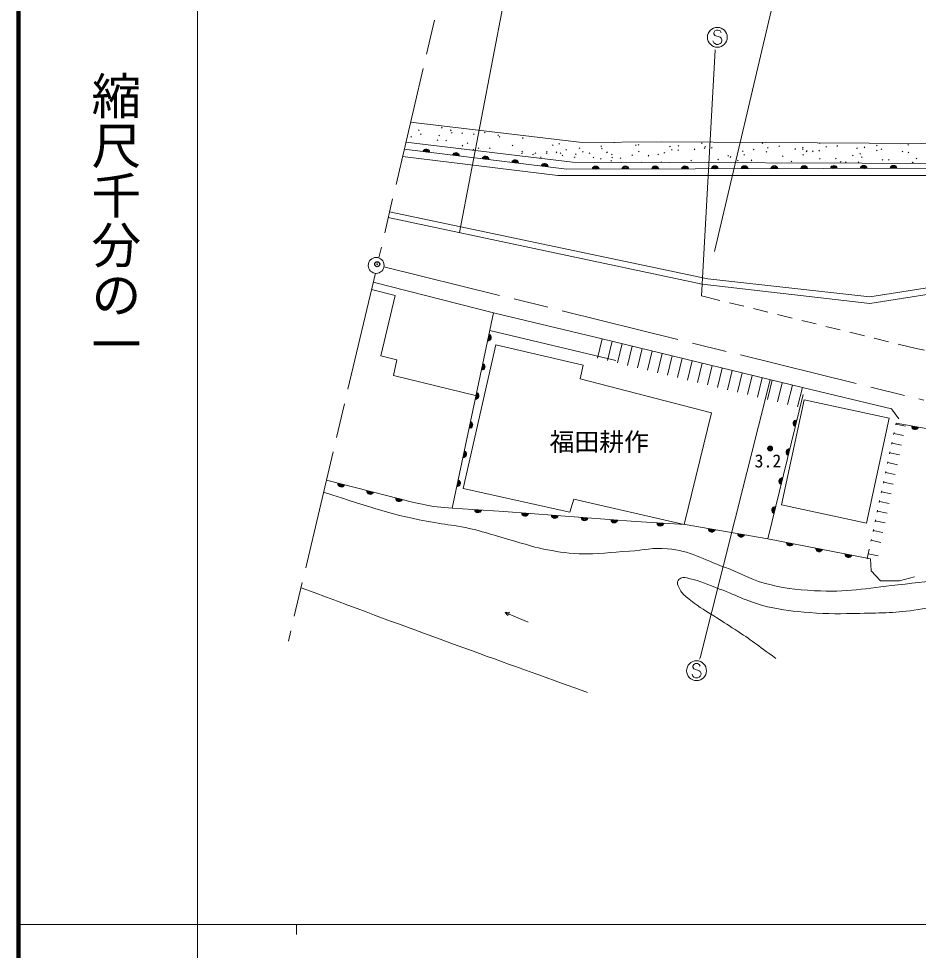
# Model space of a CAD drawing. Units: millimetres, scale not verified. Extents: x 40000 to 680000, y 20000 to 380000.
# Drawn here: x 40000 to 130619, y 202409 to 296289 of the extents above; entities that cross this region are included whole.
import ezdxf
from ezdxf.enums import TextEntityAlignment as Align

# ---------------------------------------------------------------- set-up
doc = ezdxf.new("R2010")
doc.units = ezdxf.units.MM
doc.header["$LTSCALE"] = 1000
doc.header["$PDMODE"] = 32
doc.header["$PDSIZE"] = 500
doc.linetypes.add('CHAIN', pattern=[18.5, 12, -1.5, 3.5, -1.5])
for name, color, linetype, lineweight in [('M-BGD', 7, 'Continuous', 13), ('M-BMK', 2, 'CHAIN', 13), ('M-BMK-SRVR', 3, 'Continuous', 13), ('M-STR-HTXT', 7, 'Continuous', 13), ('M-STR-STRC', 7, 'Continuous', 13), ('M-TTL', 2, 'Continuous', 140), ('M-TTL-BAND', 7, 'Continuous', 13)]:
    doc.layers.add(name, color=color, linetype=linetype, lineweight=lineweight)
doc.layers.add('M-OTRS', color=6, linetype='Continuous')
doc.styles.add('@ＭＳ ゴシック', font='')
doc.styles.add('ＭＳ ゴシック', font='')
doc.styles.get('@ＭＳ ゴシック').set_extended_font_data('@MS Gothic')
doc.styles.get('ＭＳ ゴシック').set_extended_font_data('MS Gothic')

msp = doc.modelspace()

# ---------------------------------------------------------------- linework, layer by layer
at = {"layer": 'M-BGD'}
for p, q in [((80269, 285022), (80340, 285093)), ((80470, 284619), (80540, 284689)), ((82328, 284481), (82399, 284552)), ((82583, 285269), (82654, 285340)), ((83480, 284997), (83551, 285068)), ((83591, 284742), (83662, 284813)), ((84633, 284719), (84703, 284790)), ((85820, 284622), (85891, 284693)), ((86917, 284774), (86988, 284845)), ((88247, 284521), (88317, 284591)), ((79485, 284354), (79556, 284425)), ((81441, 283546), (81455, 283560)), ((82161, 284018), (82232, 284089)), ((83020, 283969), (83091, 284040)), ((84657, 283454), (84728, 283525)), ((85167, 283702), (85237, 283773)), ((88387, 284334), (88458, 284405)), ((89702, 283484), (89773, 283554)), ((90752, 284228), (90822, 284299)), ((93755, 283502), (93825, 283572)), ((94414, 283631), (94485, 283702)), ((99970, 283775), (100031, 283836)), ((102117, 283492), (102187, 283563)), ((102395, 283544), (102465, 283615)), ((108767, 283704), (108838, 283775)), ((114883, 283699), (114954, 283770)), ((120673, 283698), (120740, 283765)), ((126397, 283465), (126468, 283536)), ((129550, 283546), (129621, 283616)), ((84533, 283174), (84569, 283210)), ((85767, 283080), (85838, 283151)), ((86282, 283215), (86352, 283286)), ((87427, 283204), (87498, 283275)), ((90664, 282684), (90735, 282755)), ((90675, 282878), (90745, 282949)), ((91772, 282550), (91843, 282621)), ((92006, 282713), (92076, 282784)), ((93148, 282694), (93218, 282765)), ((93152, 282839), (93222, 282910)), ((94132, 282784), (94203, 282855)), ((94531, 282693), (94601, 282764)), ((95116, 283043), (95186, 283114)), ((96100, 282586), (96170, 282657)), ((96440, 283199), (96511, 283270)), ((96798, 282821), (96869, 282892)), ((97451, 282694), (97521, 282765)), ((98628, 283415), (98699, 283485)), ((98696, 283154), (98767, 283224)), ((99225, 282784), (99296, 282854)), ((99722, 282560), (99793, 282631)), ((102427, 282868), (102498, 282939)), ((104390, 282569), (104461, 282639)), ((104998, 282739), (105069, 282810)), ((105569, 283357), (105640, 283428)), ((105741, 283034), (105811, 283104)), ((106395, 283008), (106465, 283079)), ((106414, 283435), (106485, 283506)), ((108027, 283083), (108097, 283154)), ((109032, 283189), (109102, 283260)), ((109101, 283328), (109171, 283398)), ((109780, 283243), (109851, 283313)), ((112914, 282904), (112985, 282975)), ((113029, 282526), (113100, 282597)), ((113995, 283081), (114066, 283152)), ((115298, 282843), (115369, 282913)), ((115430, 283240), (115501, 283310)), ((116568, 283411), (116639, 283481)), ((118178, 283117), (118249, 283188)), ((118936, 283260), (119007, 283330)), ((118939, 283110), (119010, 283180)), ((118984, 282541), (119055, 282611)), ((119319, 282875), (119390, 282946)), ((119360, 282916), (119430, 282987)), ((119948, 282883), (120019, 282954)), ((120586, 282949), (120657, 283020)), ((121298, 283345), (121369, 283416)), ((122419, 283419), (122490, 283490)), ((124404, 283208), (124475, 283278)), ((124732, 282630), (124803, 282701)), ((125153, 283287), (125223, 283358)), ((126404, 282975), (126475, 283046)), ((126860, 283110), (126931, 283180)), ((128994, 282872), (129065, 282943)), ((129576, 282766), (129646, 282836)), ((92566, 282309), (92637, 282380)), ((94755, 282450), (94826, 282520)), ((95966, 282289), (96037, 282360)), ((97855, 282255), (97926, 282325)), ((98604, 282138), (98675, 282209)), ((99645, 281940), (99716, 282011)), ((99754, 282249), (99824, 282319)), ((100590, 282196), (100661, 282267)), ((100644, 281805), (100678, 281839)), ((101754, 282503), (101825, 282574)), ((102700, 281799), (102732, 281831)), ((103412, 282447), (103483, 282517)), ((104668, 281793), (104734, 281860)), ((107704, 281971), (107775, 282041)), ((110415, 282058), (110486, 282128)), ((111413, 282424), (111484, 282494)), ((111663, 282313), (111734, 282384)), ((112387, 281959), (112458, 282030)), ((113780, 281975), (113851, 282046)), ((116919, 282382), (116990, 282453)), ((117804, 281861), (117875, 281931)), ((120657, 282137), (120728, 282207)), ((122258, 282150), (122328, 282221)), ((122758, 281823), (122829, 281893)), ((123283, 281788), (123354, 281859)), ((123997, 282461), (124068, 282532)), ((124543, 281804), (124614, 281875)), ((124883, 282306), (124953, 282377)), ((126960, 282035), (127030, 282106)), ((127612, 282014), (127683, 282085)), ((129994, 281753), (130065, 281824)), ((130041, 281759), (130112, 281830)), ((130392, 282158), (130463, 282229)), ((87958, 266617), (75722, 269742)), ((108857, 269527), (108789, 268346)), ((108789, 268346), (110614, 267899)), ((111585, 267661), (113042, 267305)), ((83665, 246969), (87827, 266651)), ((114013, 267067), (115470, 266711)), ((87958, 266617), (98762, 264036)), ((116442, 266473), (117899, 266116)), ((118870, 265878), (120327, 265522)), ((87449, 264864), (100158, 261856)), ((121298, 265284), (122755, 264928)), ((98762, 264036), (98288, 262093)), ((98762, 264036), (118935, 259113)), ((123727, 264690), (125184, 264333)), ((126155, 264095), (127612, 263739)), ((99771, 263790), (99297, 261847)), ((100779, 263543), (100305, 261600)), ((101788, 263297), (101314, 261354)), ((102797, 263051), (102323, 261108)), ((128583, 263501), (130408, 263055)), ((130408, 263055), (131254, 262868)), ((103805, 262805), (103331, 260862)), ((104814, 262559), (104340, 260616)), ((105823, 262313), (105349, 260370)), ((106831, 262067), (106357, 260124)), ((107840, 261821), (107366, 259878)), ((108849, 261575), (108374, 259632)), ((109857, 261328), (109383, 259385)), ((110866, 261082), (110392, 259139)), ((111874, 260836), (111400, 258893)), ((112883, 260590), (112409, 258647)), ((113892, 260344), (113418, 258401)), ((114900, 260098), (114426, 258155)), ((115909, 259852), (115435, 257909)), ((116918, 259606), (116444, 257663)), ((117926, 259360), (117452, 257417)), ((118935, 259113), (118461, 257170)), ((118935, 259113), (118461, 257170)), ((119022, 258411), (115443, 243888)), ((128339, 255366), (128371, 255520)), ((128355, 255443), (129333, 255235)), ((128371, 255520), (152852, 251181)), ((128131, 254388), (128173, 254584)), ((128152, 254486), (129130, 254278)), ((127924, 253410), (127965, 253606)), ((127944, 253508), (128922, 253300)), ((127716, 252432), (127757, 252627)), ((127508, 251453), (127550, 251649)), ((127737, 252529), (128715, 252322)), ((127300, 250475), (127342, 250671)), ((127529, 251551), (128507, 251344)), ((127321, 250573), (128299, 250365)), ((127093, 249497), (127134, 249693)), ((127113, 249595), (128092, 249387)), ((126885, 248519), (126927, 248715)), ((126906, 248617), (127884, 248409)), ((126677, 247541), (126719, 247736)), ((126698, 247639), (127676, 247431)), ((126470, 246563), (126511, 246758)), ((126490, 246660), (127469, 246453)), ((126262, 245584), (126303, 245780)), ((126283, 245682), (127261, 245474)), ((126054, 244606), (126096, 244802)), ((126075, 244704), (127053, 244496)), ((125847, 243628), (125888, 243824)), ((125867, 243726), (126846, 243518)), ((125473, 241867), (125680, 242845)), ((125577, 242356), (126555, 242149)), ((125795, 241863), (125850, 240666)), ((125850, 240666), (126797, 239649)), ((126797, 239649), (128732, 239649)), ((128732, 239649), (130219, 240043)), ((89014, 236452), (89432, 236479)), ((91316, 235478), (89014, 236452)), ((89286, 236133), (89014, 236452)), ((89432, 236479), (89286, 236133))]:
    msp.add_line(p, q, dxfattribs=at)
for points in [[(164043, 284209), (144368, 282613), (136986, 280695), (136154, 283669), (104722, 283864), (96764, 283816), (79474, 285841)], [(164134, 283646), (134207, 278136), (134015, 281221), (95214, 281132), (78838, 283122)], [(164043, 284209), (134984, 278880), (134683, 281706), (95785, 281819), (79006, 283839)], [(78668, 282394), (94323, 280493), (133440, 280489), (133552, 277319), (164305, 282589)], [(77234, 276259), (108857, 269527), (125748, 267598), (140006, 269821), (142409, 270247), (144107, 270472), (158512, 268054), (170316, 271607), (183783, 271590), (187809, 274226)], [(77365, 276818), (109416, 270059), (125732, 268274), (139896, 270482), (142306, 270909), (144415, 271189), (158687, 268752), (170291, 272260), (183753, 272260), (187533, 274690)], [(75548, 269008), (77920, 268387), (76467, 262297), (78096, 261922), (77750, 260322), (86132, 258290)], [(118935, 259113), (127926, 256983), (128636, 255981)], [(70999, 249769), (79808, 247547), (81781, 247124), (83665, 246969), (88853, 246623), (102143, 245605), (107115, 245307), (115443, 243888), (125795, 241863)]]:
    msp.add_lwpolyline(points, dxfattribs=at)
for points in [[(88071, 263422), (96864, 261371), (96566, 259993), (109778, 256559), (107025, 245312), (95920, 247863), (95529, 246548), (84762, 248962)], [(127687, 256023), (125389, 245449), (116829, 247309), (119127, 257883)]]:
    msp.add_lwpolyline(points, close=True, dxfattribs=at)
for radius in [250, 204, 159, 114, 68.2, 22.7]:
    msp.add_circle((115688, 252972), radius, dxfattribs=at)
for centre, radius, start, end in [((81063, 282797), 354, 1.86858, 164.27376), ((81063, 282797), 283, 4.09262, 162.04972), ((81063, 282797), 212, 7.83895, 158.30339), ((81063, 282797), 142, 15.55068, 150.59166), ((81063, 282797), 100, 25.86834, 140.274), ((84041, 282435), 354, 1.86858, 164.27376), ((84041, 282435), 283, 4.09262, 162.04972), ((84041, 282435), 212, 7.83895, 158.30339), ((84041, 282435), 142, 15.55068, 150.59166), ((84041, 282435), 100, 25.86834, 140.274), ((87019, 282073), 354, 1.86858, 164.27376), ((87019, 282073), 283, 4.09262, 162.04972), ((87019, 282073), 212, 7.83895, 158.30339), ((87019, 282073), 142, 15.55068, 150.59166), ((87019, 282073), 100, 25.86834, 140.274), ((89997, 281711), 354, 1.86858, 164.27376), ((89997, 281711), 283, 4.09262, 162.04972), ((89997, 281711), 212, 7.83895, 158.30339), ((89997, 281711), 142, 15.55068, 150.59166), ((89997, 281711), 100, 25.86834, 140.274), ((92976, 281349), 354, 1.86858, 164.27376), ((92976, 281349), 283, 4.09262, 162.04972), ((92976, 281349), 212, 7.83895, 158.30339), ((92976, 281349), 142, 15.55068, 150.59166), ((92976, 281349), 100, 25.86834, 140.274), ((98115, 281084), 354, 8.92942, 171.3346), ((98115, 281084), 283, 11.15346, 169.11056), ((98115, 281084), 212, 14.89978, 165.36423), ((98115, 281084), 142, 22.61151, 157.6525), ((98115, 281084), 100, 32.92917, 147.33484), ((101115, 281091), 354, 8.92942, 171.3346), ((101115, 281091), 283, 11.15346, 169.11056), ((101115, 281091), 212, 14.89978, 165.36423), ((101115, 281091), 142, 22.61151, 157.6525), ((101115, 281091), 100, 32.92917, 147.33484), ((104115, 281098), 354, 8.92942, 171.3346), ((104115, 281098), 283, 11.15346, 169.11056), ((104115, 281098), 212, 14.89978, 165.36423), ((104115, 281098), 142, 22.61151, 157.6525), ((104115, 281098), 100, 32.92917, 147.33484), ((107115, 281105), 354, 8.92942, 171.3346), ((107115, 281105), 283, 11.15346, 169.11056), ((107115, 281105), 212, 14.89978, 165.36423), ((107115, 281105), 142, 22.61151, 157.6525), ((107115, 281105), 100, 32.92917, 147.33484), ((110115, 281112), 354, 8.92942, 171.3346), ((110115, 281112), 283, 11.15346, 169.11056), ((110115, 281112), 212, 14.89978, 165.36423), ((110115, 281112), 142, 22.61151, 157.6525), ((110115, 281112), 100, 32.92917, 147.33484), ((113115, 281119), 354, 8.92942, 171.3346), ((113115, 281119), 283, 11.15346, 169.11056), ((113115, 281119), 212, 14.89978, 165.36423), ((113115, 281119), 142, 22.61151, 157.6525), ((113115, 281119), 100, 32.92917, 147.33484), ((116115, 281126), 354, 8.92942, 171.3346), ((116115, 281126), 283, 11.15346, 169.11056), ((116115, 281126), 212, 14.89978, 165.36423), ((116115, 281126), 142, 22.61151, 157.6525), ((116115, 281126), 100, 32.92917, 147.33484), ((119115, 281133), 354, 8.92942, 171.3346), ((119115, 281133), 283, 11.15346, 169.11056), ((119115, 281133), 212, 14.89978, 165.36423), ((119115, 281133), 142, 22.61151, 157.6525), ((119115, 281133), 100, 32.92917, 147.33484), ((122115, 281140), 354, 8.92942, 171.3346), ((122115, 281140), 283, 11.15346, 169.11056), ((122115, 281140), 212, 14.89978, 165.36423), ((122115, 281140), 142, 22.61151, 157.6525), ((122115, 281140), 100, 32.92917, 147.33484), ((125115, 281147), 354, 8.92942, 171.3346), ((125115, 281147), 283, 11.15346, 169.11056), ((125115, 281147), 212, 14.89978, 165.36423), ((125115, 281147), 142, 22.61151, 157.6525), ((125115, 281147), 100, 32.92917, 147.33484), ((128115, 281153), 354, 8.92942, 171.3346), ((128115, 281153), 283, 11.15346, 169.11056), ((128115, 281153), 212, 14.89978, 165.36423), ((128115, 281153), 142, 22.61151, 157.6525), ((128115, 281153), 100, 32.92917, 147.33484), ((87245, 264159), 354, 266.85634, 69.26151), ((87245, 264159), 283, 269.08037, 67.03748), ((87245, 264159), 212, 272.8267, 63.29115), ((87245, 264159), 142, 280.53843, 55.57942), ((87245, 264159), 100, 290.85609, 45.26176), ((86624, 261224), 354, 266.85634, 69.26151), ((86624, 261224), 283, 269.08037, 67.03748), ((86624, 261224), 212, 272.8267, 63.29115), ((86624, 261224), 142, 280.53843, 55.57942), ((86624, 261224), 100, 290.85609, 45.26176), ((86003, 258289), 354, 266.85634, 69.26151), ((86003, 258289), 283, 269.08037, 67.03748), ((86003, 258289), 212, 272.8267, 63.29115), ((86003, 258289), 142, 280.53843, 55.57942), ((86003, 258289), 100, 290.85609, 45.26176), ((85382, 255353), 354, 266.85634, 69.26151), ((85382, 255353), 283, 269.08037, 67.03748), ((85382, 255353), 212, 272.8267, 63.29115), ((85382, 255353), 142, 280.53843, 55.57942), ((85382, 255353), 100, 290.85609, 45.26176), ((118362, 255506), 354, 84.95397, 247.35915), ((118362, 255506), 283, 87.17801, 245.13511), ((118362, 255506), 212, 90.92434, 241.38878), ((118362, 255506), 142, 98.63607, 233.67706), ((118362, 255506), 100, 108.95373, 223.35939), ((130282, 255236), 354, 178.74761, 341.15279), ((130282, 255236), 283, 180.97165, 338.92875), ((130282, 255236), 212, 184.71798, 335.18243), ((130282, 255236), 142, 192.42971, 327.4707), ((130282, 255236), 100, 202.74737, 317.15303), ((84762, 252418), 354, 266.85634, 69.26151), ((84762, 252418), 283, 269.08037, 67.03748), ((84762, 252418), 212, 272.8267, 63.29115), ((117644, 252593), 354, 84.95397, 247.35915), ((117644, 252593), 283, 87.17801, 245.13511), ((117644, 252593), 212, 90.92434, 241.38878), ((117644, 252593), 142, 98.63607, 233.67706), ((117644, 252593), 100, 108.95373, 223.35939), ((84762, 252418), 142, 280.53843, 55.57942), ((84762, 252418), 100, 290.85609, 45.26176), ((84141, 249483), 354, 266.85634, 69.26151), ((84141, 249483), 283, 269.08037, 67.03748), ((116926, 249680), 354, 84.95397, 247.35915), ((116926, 249680), 283, 87.17801, 245.13511), ((116926, 249680), 212, 90.92434, 241.38878), ((116926, 249680), 142, 98.63607, 233.67706), ((116926, 249680), 100, 108.95373, 223.35939), ((72507, 249444), 354, 174.64063, 337.04581), ((72507, 249444), 283, 176.86467, 334.82177), ((72507, 249444), 212, 180.61099, 331.07544), ((72507, 249444), 142, 188.32272, 323.36371), ((72507, 249444), 100, 198.64038, 313.04605), ((84141, 249483), 212, 272.8267, 63.29115), ((84141, 249483), 142, 280.53843, 55.57942), ((84141, 249483), 100, 290.85609, 45.26176), ((75416, 248710), 354, 174.64063, 337.04581), ((75416, 248710), 283, 176.86467, 334.82177), ((75416, 248710), 212, 180.61099, 331.07544), ((75416, 248710), 142, 188.32272, 323.36371), ((75416, 248710), 100, 198.64038, 313.04605), ((78325, 247977), 354, 174.64063, 337.04581), ((78325, 247977), 283, 176.86467, 334.82177), ((78325, 247977), 212, 180.61099, 331.07544), ((78325, 247977), 142, 188.32272, 323.36371), ((78325, 247977), 100, 198.64038, 313.04605), ((116208, 246767), 354, 84.95397, 247.35915), ((116208, 246767), 283, 87.17801, 245.13511), ((116208, 246767), 212, 90.92434, 241.38878), ((116208, 246767), 142, 98.63607, 233.67706), ((86262, 246850), 354, 184.9791, 347.38428), ((86262, 246850), 283, 187.20314, 345.16024), ((86262, 246850), 212, 190.94947, 341.41392), ((86262, 246850), 142, 198.6612, 333.70219), ((86262, 246850), 100, 208.97886, 323.38453), ((91015, 246511), 354, 184.41678, 346.82196), ((91015, 246511), 283, 186.64082, 344.59792), ((91015, 246511), 212, 190.38714, 340.85159), ((91015, 246511), 142, 198.09887, 333.13986), ((91015, 246511), 100, 208.41654, 322.8222), ((94006, 246282), 354, 184.41678, 346.82196), ((94006, 246282), 283, 186.64082, 344.59792), ((94006, 246282), 212, 190.38714, 340.85159), ((94006, 246282), 142, 198.09887, 333.13986), ((94006, 246282), 100, 208.41654, 322.8222), ((96997, 246053), 354, 184.41678, 346.82196), ((96997, 246053), 283, 186.64082, 344.59792), ((96997, 246053), 212, 190.38714, 340.85159), ((96997, 246053), 142, 198.09887, 333.13986), ((96997, 246053), 100, 208.41654, 322.8222), ((116208, 246767), 100, 108.95373, 223.35939), ((99989, 245824), 354, 184.41678, 346.82196), ((99989, 245824), 283, 186.64082, 344.59792), ((99989, 245824), 212, 190.38714, 340.85159), ((99989, 245824), 142, 198.09887, 333.13986), ((99989, 245824), 100, 208.41654, 322.8222), ((104632, 245510), 354, 185.37277, 347.77795), ((104632, 245510), 283, 187.59681, 345.55391), ((104632, 245510), 212, 191.34314, 341.80758), ((104632, 245510), 142, 199.05487, 334.09585), ((104632, 245510), 100, 209.37253, 323.77819), ((109810, 244903), 354, 179.12443, 341.52961), ((109810, 244903), 283, 181.34847, 339.30557), ((109810, 244903), 212, 185.09479, 335.55924), ((109810, 244903), 142, 192.80652, 327.84751), ((109810, 244903), 100, 203.12418, 317.52985), ((112767, 244399), 354, 179.12443, 341.52961), ((112767, 244399), 283, 181.34847, 339.30557), ((112767, 244399), 212, 185.09479, 335.55924), ((112767, 244399), 142, 192.80652, 327.84751), ((112767, 244399), 100, 203.12418, 317.52985), ((117685, 243504), 354, 177.72995, 340.13513), ((117685, 243504), 283, 179.95399, 337.91109), ((117685, 243504), 212, 183.70032, 334.16477), ((117685, 243504), 142, 191.41205, 326.45304), ((117685, 243504), 100, 201.72971, 316.13538), ((120629, 242928), 354, 177.72995, 340.13513), ((120629, 242928), 283, 179.95399, 337.91109), ((120629, 242928), 212, 183.70032, 334.16477), ((120629, 242928), 142, 191.41205, 326.45304), ((120629, 242928), 100, 201.72971, 316.13538), ((123573, 242352), 354, 177.72995, 340.13513), ((123573, 242352), 283, 179.95399, 337.91109), ((123573, 242352), 212, 183.70032, 334.16477), ((123573, 242352), 142, 191.41205, 326.45304), ((123573, 242352), 100, 201.72971, 316.13538)]:
    msp.add_arc(centre, radius, start, end, dxfattribs=at)
for points, knots in [([(70713, 248562), (75916, 246938), (77423, 246288), (81875, 245510), (82940, 245324), (83546, 245282), (84608, 245082), (86748, 244680), (87888, 244197), (89990, 243628), (91063, 243337), (91646, 243097), (92736, 242881), (94177, 242596), (94994, 242434), (96462, 242373), (98444, 242290), (99554, 242522), (101534, 242639), (103026, 242727), (103864, 243014), (105352, 242881), (107706, 242670), (108882, 241810), (111109, 241018), (112688, 240456), (113473, 239857), (115088, 239409), (117022, 238873), (118165, 238753), (120168, 238647), (123446, 238475), (125287, 238890), (128550, 239240), (132555, 239670), (134806, 239930), (138757, 240712), (141183, 241193), (142476, 241750), (144891, 242288), (146622, 242674), (147605, 242832), (149351, 243147), (151683, 243568), (153004, 243721), (155336, 244146), (158017, 244635), (159495, 245031), (162163, 245590), (169348, 247095), (171625, 247527), (180585, 249307)], [0, 0, 0, 0, 1, 1, 1, 2, 2, 2, 3, 3, 3, 4, 4, 4, 5, 5, 5, 6, 6, 6, 7, 7, 7, 8, 8, 8, 9, 9, 9, 10, 10, 10, 11, 11, 11, 12, 12, 12, 13, 13, 13, 14, 14, 14, 15, 15, 15, 16, 16, 16, 17, 17, 17, 17]), ([(181142, 247736), (172384, 245525), (170120, 244919), (163010, 243304), (159020, 242398), (156775, 241931), (152778, 241056), (150760, 240614), (149636, 240334), (147610, 239928), (145041, 239413), (143580, 239246), (140996, 238817), (139315, 238537), (138362, 238443), (136690, 238111), (134294, 237636), (133004, 237101), (130587, 236742), (128323, 236405), (127028, 236409), (124740, 236361), (122756, 236320), (121639, 236293), (119660, 236446), (117996, 236575), (117054, 236664), (115427, 237039), (113469, 237490), (112491, 238136), (110601, 238817), (109399, 239250), (108758, 239612), (107511, 239893), (107204, 239962), (107001, 240026), (106706, 239917), (106520, 239849), (106406, 239733), (106369, 239538), (106309, 239214), (106480, 239030), (106622, 238732), (106804, 238348), (107043, 238215), (107365, 237937), (108314, 237115), (108957, 236794), (110008, 236107), (110849, 235559), (111338, 235279), (112178, 234728), (113815, 233651), (114327, 233243), (116260, 231813)], [0, 0, 0, 0, 1, 1, 1, 2, 2, 2, 3, 3, 3, 4, 4, 4, 5, 5, 5, 6, 6, 6, 7, 7, 7, 8, 8, 8, 9, 9, 9, 10, 10, 10, 11, 11, 11, 12, 12, 12, 13, 13, 13, 14, 14, 14, 15, 15, 15, 16, 16, 16, 17, 17, 17, 18, 18, 18, 18]), ([(68440, 238950), (75898, 236170), (77785, 235464), (83790, 233273), (89054, 231353), (90716, 230756), (97284, 228406)], [0, 0, 0, 0, 1, 1, 1, 2, 2, 2, 2])]:
    msp.add_open_spline(points, degree=3, knots=knots, dxfattribs=at)
at = {"layer": 'M-BMK'}
for p, q in [((89163, 327293), (76280, 272177)), ((75931, 270628), (67167, 233564)), ((76796, 271279), (131186, 257839))]:
    msp.add_line(p, q, dxfattribs=at)
at = {"layer": 'M-BMK-SRVR'}
msp.add_circle((76009, 271424), 800, dxfattribs=at)
at = {"layer": 'M-OTRS'}
msp.add_point((76120, 271544), dxfattribs=at)
at = {"layer": 'M-STR-HTXT'}
msp.add_line((110096, 272823), (119089, 311019), dxfattribs=at)
at = {"layer": 'M-STR-STRC'}
for p, q in [((88832, 297844), (84414, 274730)), ((110104, 295046), (110013, 294864)), ((110013, 294864), (110013, 294773)), ((110286, 295137), (110104, 295046)), ((110468, 295137), (110286, 295137)), ((110650, 295046), (110468, 295137)), ((110741, 294864), (110650, 295046)), ((110013, 293864), (109922, 294046)), ((110013, 294773), (110104, 294591)), ((110104, 293773), (110013, 293864)), ((110104, 294591), (110650, 294409)), ((110650, 294409), (110741, 294318)), ((110741, 293864), (110650, 293773)), ((110741, 294318), (110832, 294137)), ((110832, 294046), (110741, 293864)), ((110832, 294137), (110832, 294046)), ((108857, 269527), (110152, 293160)), ((110286, 293682), (110104, 293773)), ((110468, 293682), (110286, 293682)), ((110650, 293773), (110468, 293682)), ((108004, 231224), (107913, 231042)), ((107913, 231042), (107913, 230951)), ((107913, 230951), (108004, 230769)), ((108186, 231315), (108004, 231224)), ((108368, 231315), (108186, 231315)), ((108549, 231224), (108368, 231315)), ((108640, 231042), (108549, 231224)), ((107913, 230042), (107822, 230224)), ((108004, 229951), (107913, 230042)), ((108004, 230769), (108549, 230587)), ((108549, 230587), (108640, 230496)), ((108640, 230042), (108549, 229951)), ((108640, 230496), (108731, 230315)), ((108731, 230224), (108640, 230042)), ((108731, 230315), (108731, 230224)), ((108186, 229860), (108004, 229951)), ((108368, 229860), (108186, 229860)), ((108549, 229951), (108368, 229860))]:
    msp.add_line(p, q, dxfattribs=at)
msp.add_lwpolyline([(108578, 231745), (108651, 231870), (115678, 259908)], dxfattribs=at)
for centre in [(110377, 294409), (108277, 230587)]:
    msp.add_circle(centre, 1000, dxfattribs=at)
at = {"layer": 'M-TTL'}
msp.add_line((40000, 380000), (40000, 20000), dxfattribs=at)
at = {"layer": 'M-TTL-BAND'}
for p, q in [((58000, 370000), (58000, 20000)), ((40000, 205000), (579000, 205000)), ((68000, 205000), (68000, 204000))]:
    msp.add_line(p, q, dxfattribs=at)

# ---------------------------------------------------------------- texts
at = {"layer": 'M-BGD', "style": 'ＭＳ ゴシック'}
msp.add_text('福田耕作', height=1833, dxfattribs=at).set_placement((98476, 253642), align=Align.MIDDLE_CENTER)
msp.add_text('3.2', height=1320, dxfattribs=at).set_placement((114121, 250670), align=Align.BOTTOM_LEFT)
at = {"layer": 'M-TTL-BAND', "style": '@ＭＳ ゴシック'}
msp.add_text('縮尺千分の一', height=3666, rotation=270, dxfattribs=at).set_placement((49777, 261030), align=Align.MIDDLE_RIGHT)

doc.saveas('drawing.dxf')
